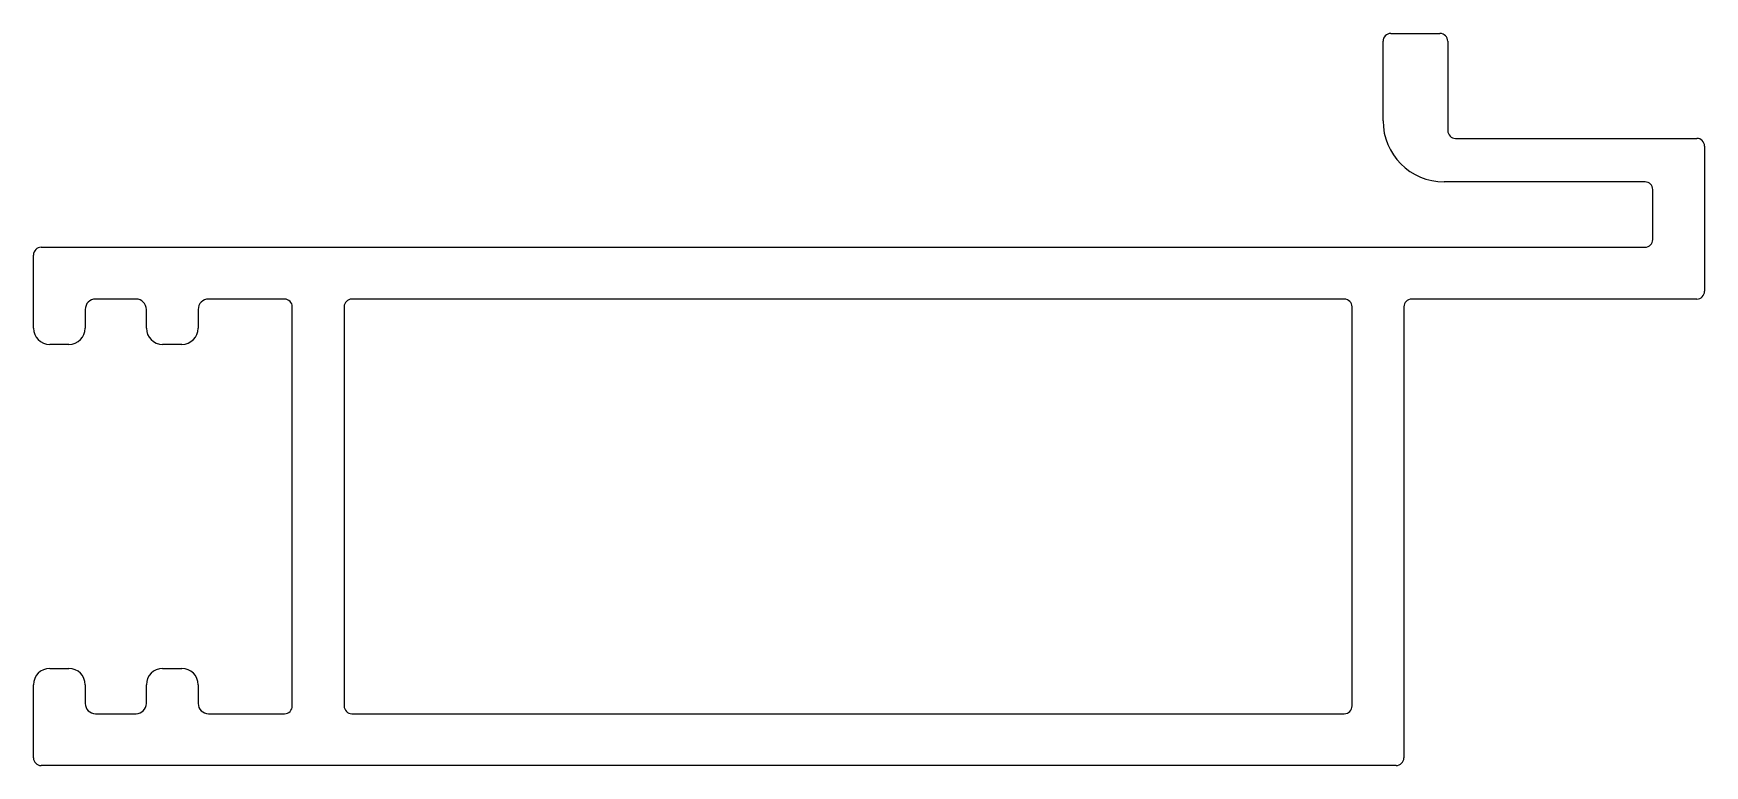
# Model space of a CAD drawing. Extents: x -38.7 to 43.2, y 6.6 to 42.5.
import ezdxf

# ---------------------------------------------------------------- set-up
doc = ezdxf.new("R2010")
doc.units = 0
doc.layers.get('0').update_dxf_attribs({"linetype": 'CONTINUOUS'})

msp = doc.modelspace()

# ---------------------------------------------------------------- linework, layer by layer
at = {"linetype": 'CONTINUOUS'}
for p, q in [((27.458, 38.232), (27.458, 42.125)), ((27.839, 42.506), (30.252, 42.506)), ((30.633, 42.125), (30.633, 37.745)), ((31.014, 37.364), (42.85, 37.364)), ((43.231, 36.983), (43.231, 29.87)), ((40.31, 35.232), (30.458, 35.232)), ((40.691, 32.41), (40.691, 34.851)), ((-38.363, 32.029), (40.31, 32.029)), ((-38.744, 28.069), (-38.744, 31.648)), ((-36.204, 28.981), (-36.204, 28.069)), ((-33.712, 29.489), (-35.696, 29.489)), ((-33.204, 28.069), (-33.204, 28.981)), ((-30.664, 28.981), (-30.664, 28.069)), ((-26.425, 29.489), (-30.156, 29.489)), ((-26.044, 9.55), (-26.044, 29.108)), ((28.48, 29.108), (28.48, 7.01)), ((42.85, 29.489), (28.861, 29.489)), ((-37.004, 27.269), (-37.944, 27.269)), ((-31.464, 27.269), (-32.404, 27.269)), ((-37.944, 11.389), (-37.004, 11.389)), ((-32.404, 11.389), (-31.464, 11.389)), ((-38.744, 7.01), (-38.744, 10.589)), ((-36.204, 10.589), (-36.204, 9.677)), ((-33.204, 9.677), (-33.204, 10.589)), ((-30.664, 10.589), (-30.664, 9.677)), ((-35.696, 9.169), (-33.712, 9.169)), ((-30.156, 9.169), (-26.425, 9.169)), ((28.099, 6.629), (-38.363, 6.629))]:
    msp.add_line(p, q, dxfattribs=at)
for p, q in [((-23.504, 29.108), (-23.504, 9.55)), ((25.559, 29.489), (-23.123, 29.489)), ((25.94, 9.55), (25.94, 29.108)), ((-23.123, 9.169), (25.559, 9.169))]:
    msp.add_line(p, q)
for centre, radius, start, end in [((27.839, 42.125), 0.381, 90, 180), ((30.252, 42.125), 0.381, 0, 90), ((30.458, 38.232), 3, 180, 270), ((31.014, 37.745), 0.381, 180, 270), ((42.85, 36.983), 0.381, 0, 90), ((40.31, 34.851), 0.381, 0, 90), ((-38.363, 31.648), 0.381, 90, 180), ((40.31, 32.41), 0.381, 270, 0), ((42.85, 29.87), 0.381, 270, 0), ((-35.696, 28.981), 0.508, 90, 180), ((-33.712, 28.981), 0.508, 0, 90), ((-30.156, 28.981), 0.508, 90, 180), ((-26.425, 29.108), 0.381, 0, 90), ((28.861, 29.108), 0.381, 90, 180), ((-37.944, 28.069), 0.8, 180, 270), ((-37.004, 28.069), 0.8, 270, 0), ((-32.404, 28.069), 0.8, 180, 270), ((-31.464, 28.069), 0.8, 270, 0), ((-37.944, 10.589), 0.8, 90, 180), ((-37.004, 10.589), 0.8, 0, 90), ((-32.404, 10.589), 0.8, 90, 180), ((-31.464, 10.589), 0.8, 0, 90), ((-35.696, 9.677), 0.508, 180, 270), ((-33.712, 9.677), 0.508, 270, 0), ((-30.156, 9.677), 0.508, 180, 270), ((-26.425, 9.55), 0.381, 270, 0), ((-38.363, 7.01), 0.381, 180, 270), ((28.099, 7.01), 0.381, 270, 0)]:
    msp.add_arc(centre, radius, start, end, dxfattribs=at)
for centre, start, end in [((-23.123, 29.108), 90, 180), ((25.559, 29.108), 0, 90), ((-23.123, 9.55), 180, 270), ((25.559, 9.55), 270, 0)]:
    msp.add_arc(centre, 0.381, start, end)

doc.saveas('drawing.dxf')
